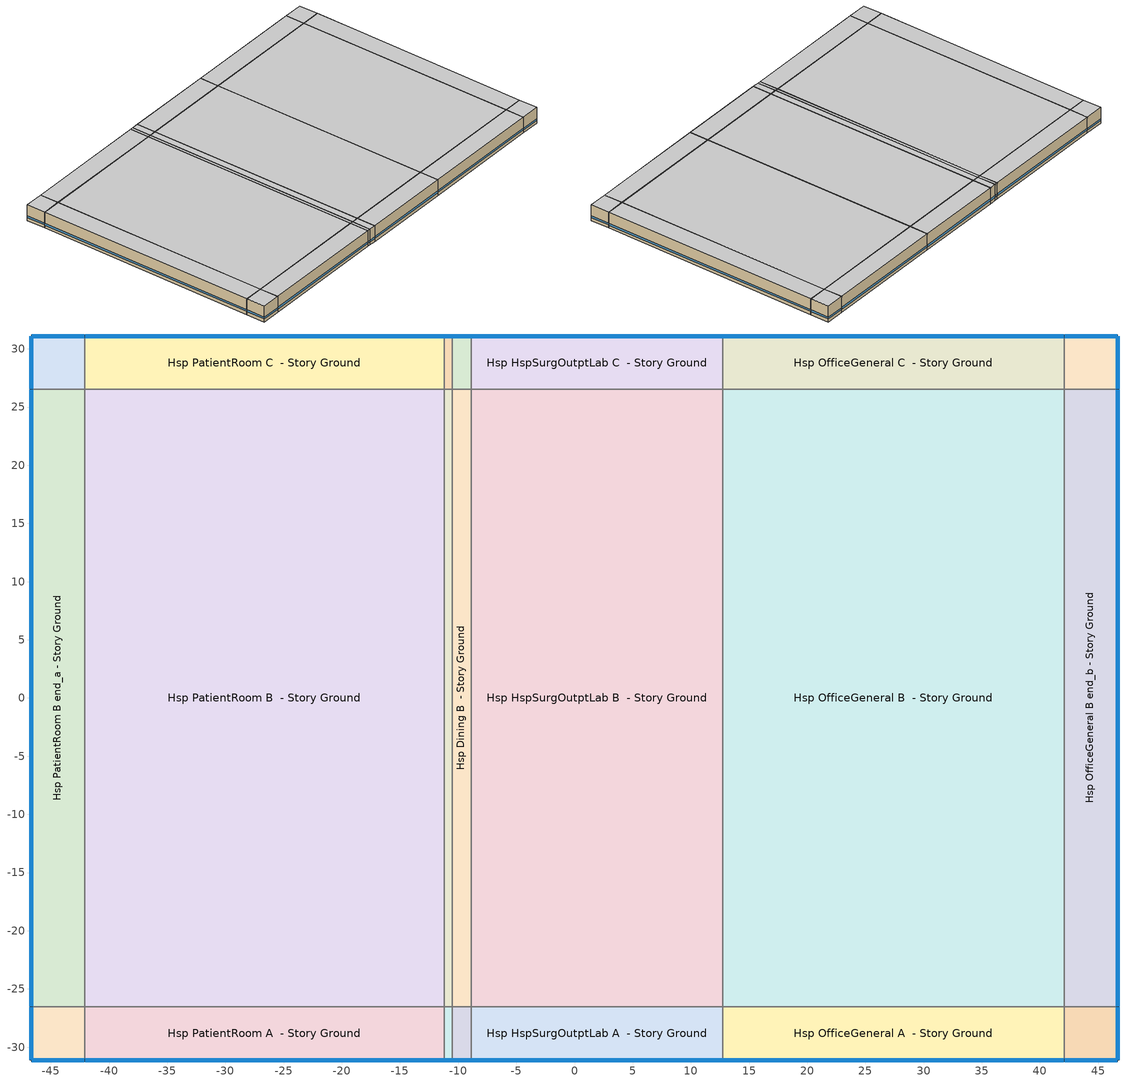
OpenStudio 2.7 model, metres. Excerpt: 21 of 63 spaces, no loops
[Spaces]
Hsp PatientRoom A end_a - Story Ground
 floor ground: -46.66,-31.11 -46.66,-26.54 -42.09,-26.54 -42.09,-31.11 z0
 wall outside: -46.66,-26.54 -46.66,-31.11 -42.09,-31.11 z0:3.96
 wall to Hsp PatientRoom B end_a - Story Ground: -42.09,-26.54 -46.66,-26.54 z0:3.96
 wall to Hsp PatientRoom A  - Story Ground: -42.09,-31.11 -42.09,-26.54 z0:3.96
 window: -46.64,-31.11 -42.11,-31.11 / -46.66,-26.56 -46.66,-31.08 z0.76:1.2
 ceiling adiabatic (DEER Uncarpeted 6in Slab Floor): -42.09,-31.11 -42.09,-26.54 -46.66,-26.54 -46.66,-31.11 z3.96
Hsp PatientRoom B end_a - Story Ground
 floor ground: -46.66,-26.54 -46.66,26.54 -42.09,26.54 -42.09,-26.54 z0
 wall outside: -46.66,26.54 -46.66,-26.54 z0:3.96
 wall to Hsp PatientRoom C end_a - Story Ground: -42.09,26.54 -46.66,26.54 z0:3.96
 wall to Hsp PatientRoom B  - Story Ground: -42.09,-26.54 -42.09,26.54 z0:3.96
 window: -46.66,26.51 -46.66,-26.51 z0.76:1.2
 ceiling adiabatic (DEER Uncarpeted 6in Slab Floor): -42.09,-26.54 -42.09,26.54 -46.66,26.54 -46.66,-26.54 z3.96
Hsp PatientRoom C end_a - Story Ground
 floor ground: -46.66,26.54 -46.66,31.11 -42.09,31.11 -42.09,26.54 z0
 wall outside: -42.09,31.11 -46.66,31.11 -46.66,26.54 z0:3.96
 wall to Hsp PatientRoom C  - Story Ground: -42.09,26.54 -42.09,31.11 z0:3.96
 window: -46.66,31.08 -46.66,26.56 / -42.11,31.11 -46.64,31.11 z0.76:1.2
 ceiling adiabatic (DEER Uncarpeted 6in Slab Floor): -42.09,26.54 -42.09,31.11 -46.66,31.11 -46.66,26.54 z3.96
Hsp PatientRoom A  - Story Ground
 floor ground: -42.09,-31.11 -42.09,-26.54 -11.2,-26.54 -11.2,-31.11 z0
 wall outside: -42.09,-31.11 -11.2,-31.11 z0:3.96
 wall to Hsp PatientRoom B  - Story Ground: -11.2,-26.54 -42.09,-26.54 z0:3.96
 wall to Hsp Kitchen A  - Story Ground: -11.2,-31.11 -11.2,-26.54 z0:3.96
 window: -42.06,-31.11 -11.22,-31.11 z0.76:1.2
 ceiling adiabatic (DEER Uncarpeted 6in Slab Floor): -11.2,-31.11 -11.2,-26.54 -42.09,-26.54 -42.09,-31.11 z3.96
Hsp PatientRoom B  - Story Ground
 floor ground: -42.09,-26.54 -42.09,26.54 -11.2,26.54 -11.2,-26.54 z0
 wall to Hsp PatientRoom C  - Story Ground: -11.2,26.54 -42.09,26.54 z0:3.96
 wall to Hsp Kitchen B  - Story Ground: -11.2,-26.54 -11.2,26.54 z0:3.96
 ceiling adiabatic (DEER Uncarpeted 6in Slab Floor): -11.2,-26.54 -11.2,26.54 -42.09,26.54 -42.09,-26.54 z3.96
Hsp PatientRoom C  - Story Ground
 floor ground: -42.09,26.54 -42.09,31.11 -11.2,31.11 -11.2,26.54 z0
 wall outside: -11.2,31.11 -42.09,31.11 z0:3.96
 wall to Hsp Kitchen C  - Story Ground: -11.2,26.54 -11.2,31.11 z0:3.96
 window: -11.22,31.11 -42.06,31.11 z0.76:1.2
 ceiling adiabatic (DEER Uncarpeted 6in Slab Floor): -11.2,26.54 -11.2,31.11 -42.09,31.11 -42.09,26.54 z3.96
Hsp Kitchen A  - Story Ground
 floor ground: -11.2,-31.11 -11.2,-26.54 -10.5,-26.54 -10.5,-31.11 z0
 wall outside: -11.2,-31.11 -10.5,-31.11 z0:3.96
 wall to Hsp Kitchen B  - Story Ground: -10.5,-26.54 -11.2,-26.54 z0:3.96
 wall to Hsp Dining A  - Story Ground: -10.5,-31.11 -10.5,-26.54 z0:3.96
 window: -11.17,-31.11 -10.52,-31.11 z0.76:1.23
 ceiling adiabatic (DEER Uncarpeted 6in Slab Floor): -10.5,-31.11 -10.5,-26.54 -11.2,-26.54 -11.2,-31.11 z3.96
Hsp Kitchen B  - Story Ground
 floor ground: -11.2,-26.54 -11.2,26.54 -10.5,26.54 -10.5,-26.54 z0
 wall to Hsp Kitchen C  - Story Ground: -10.5,26.54 -11.2,26.54 z0:3.96
 wall to Hsp Dining B  - Story Ground: -10.5,-26.54 -10.5,26.54 z0:3.96
 ceiling adiabatic (DEER Uncarpeted 6in Slab Floor): -10.5,-26.54 -10.5,26.54 -11.2,26.54 -11.2,-26.54 z3.96
Hsp Kitchen C  - Story Ground
 floor ground: -11.2,26.54 -11.2,31.11 -10.5,31.11 -10.5,26.54 z0
 wall outside: -10.5,31.11 -11.2,31.11 z0:3.96
 wall to Hsp Dining C  - Story Ground: -10.5,26.54 -10.5,31.11 z0:3.96
 window: -10.52,31.11 -11.17,31.11 z0.76:1.23
 ceiling adiabatic (DEER Uncarpeted 6in Slab Floor): -10.5,26.54 -10.5,31.11 -11.2,31.11 -11.2,26.54 z3.96
Hsp Dining A  - Story Ground
 floor ground: -10.5,-31.11 -10.5,-26.54 -8.89,-26.54 -8.89,-31.11 z0
 wall outside: -10.5,-31.11 -8.89,-31.11 z0:3.96
 wall to Hsp Dining B  - Story Ground: -8.89,-26.54 -10.5,-26.54 z0:3.96
 wall to Hsp HspSurgOutptLab A  - Story Ground: -8.89,-31.11 -8.89,-26.54 z0:3.96
 window: -10.47,-31.11 -8.92,-31.11 z0.76:1.21
 ceiling adiabatic (DEER Uncarpeted 6in Slab Floor): -8.89,-31.11 -8.89,-26.54 -10.5,-26.54 -10.5,-31.11 z3.96
Hsp Dining B  - Story Ground
 floor ground: -10.5,-26.54 -10.5,26.54 -8.89,26.54 -8.89,-26.54 z0
 wall to Hsp Dining C  - Story Ground: -8.89,26.54 -10.5,26.54 z0:3.96
 wall to Hsp HspSurgOutptLab B  - Story Ground: -8.89,-26.54 -8.89,26.54 z0:3.96
 ceiling adiabatic (DEER Uncarpeted 6in Slab Floor): -8.89,-26.54 -8.89,26.54 -10.5,26.54 -10.5,-26.54 z3.96
Hsp Dining C  - Story Ground
 floor ground: -10.5,26.54 -10.5,31.11 -8.89,31.11 -8.89,26.54 z0
 wall outside: -8.89,31.11 -10.5,31.11 z0:3.96
 wall to Hsp HspSurgOutptLab C  - Story Ground: -8.89,26.54 -8.89,31.11 z0:3.96
 window: -8.92,31.11 -10.47,31.11 z0.76:1.21
 ceiling adiabatic (DEER Uncarpeted 6in Slab Floor): -8.89,26.54 -8.89,31.11 -10.5,31.11 -10.5,26.54 z3.96
Hsp HspSurgOutptLab A  - Story Ground
 floor ground: -8.89,-31.11 -8.89,-26.54 12.73,-26.54 12.73,-31.11 z0
 wall outside: -8.89,-31.11 12.73,-31.11 z0:3.96
 wall to Hsp HspSurgOutptLab B  - Story Ground: 12.73,-26.54 -8.89,-26.54 z0:3.96
 wall to Hsp OfficeGeneral A  - Story Ground: 12.73,-31.11 12.73,-26.54 z0:3.96
 window: -8.87,-31.11 12.7,-31.11 z0.76:1.2
 ceiling adiabatic (DEER Uncarpeted 6in Slab Floor): 12.73,-31.11 12.73,-26.54 -8.89,-26.54 -8.89,-31.11 z3.96
Hsp HspSurgOutptLab B  - Story Ground
 floor ground: -8.89,-26.54 -8.89,26.54 12.73,26.54 12.73,-26.54 z0
 wall to Hsp HspSurgOutptLab C  - Story Ground: 12.73,26.54 -8.89,26.54 z0:3.96
 wall to Hsp OfficeGeneral B  - Story Ground: 12.73,-26.54 12.73,26.54 z0:3.96
 ceiling adiabatic (DEER Uncarpeted 6in Slab Floor): 12.73,-26.54 12.73,26.54 -8.89,26.54 -8.89,-26.54 z3.96
Hsp HspSurgOutptLab C  - Story Ground
 floor ground: -8.89,26.54 -8.89,31.11 12.73,31.11 12.73,26.54 z0
 wall outside: 12.73,31.11 -8.89,31.11 z0:3.96
 wall to Hsp OfficeGeneral C  - Story Ground: 12.73,26.54 12.73,31.11 z0:3.96
 window: 12.7,31.11 -8.87,31.11 z0.76:1.2
 ceiling adiabatic (DEER Uncarpeted 6in Slab Floor): 12.73,26.54 12.73,31.11 -8.89,31.11 -8.89,26.54 z3.96
Hsp OfficeGeneral A  - Story Ground
 floor ground: 12.73,-31.11 12.73,-26.54 42.09,-26.54 42.09,-31.11 z0
 wall outside: 12.73,-31.11 42.09,-31.11 z0:3.96
 wall to Hsp OfficeGeneral B  - Story Ground: 42.09,-26.54 12.73,-26.54 z0:3.96
 wall to Hsp OfficeGeneral A end_b - Story Ground: 42.09,-31.11 42.09,-26.54 z0:3.96
 window: 12.75,-31.11 42.06,-31.11 z0.76:1.2
 ceiling adiabatic (DEER Uncarpeted 6in Slab Floor): 42.09,-31.11 42.09,-26.54 12.73,-26.54 12.73,-31.11 z3.96
Hsp OfficeGeneral B  - Story Ground
 floor ground: 12.73,-26.54 12.73,26.54 42.09,26.54 42.09,-26.54 z0
 wall to Hsp OfficeGeneral C  - Story Ground: 42.09,26.54 12.73,26.54 z0:3.96
 wall to Hsp OfficeGeneral B end_b - Story Ground: 42.09,-26.54 42.09,26.54 z0:3.96
 ceiling adiabatic (DEER Uncarpeted 6in Slab Floor): 42.09,-26.54 42.09,26.54 12.73,26.54 12.73,-26.54 z3.96
Hsp OfficeGeneral C  - Story Ground
 floor ground: 12.73,26.54 12.73,31.11 42.09,31.11 42.09,26.54 z0
 wall outside: 42.09,31.11 12.73,31.11 z0:3.96
 wall to Hsp OfficeGeneral C end_b - Story Ground: 42.09,26.54 42.09,31.11 z0:3.96
 window: 42.06,31.11 12.75,31.11 z0.76:1.2
 ceiling adiabatic (DEER Uncarpeted 6in Slab Floor): 42.09,26.54 42.09,31.11 12.73,31.11 12.73,26.54 z3.96
Hsp OfficeGeneral A end_b - Story Ground
 floor ground: 42.09,-31.11 42.09,-26.54 46.66,-26.54 46.66,-31.11 z0
 wall outside: 42.09,-31.11 46.66,-31.11 46.66,-26.54 z0:3.96
 wall to Hsp OfficeGeneral B end_b - Story Ground: 46.66,-26.54 42.09,-26.54 z0:3.96
 window: 46.66,-31.08 46.66,-26.56 / 42.11,-31.11 46.64,-31.11 z0.76:1.2
 ceiling adiabatic (DEER Uncarpeted 6in Slab Floor): 46.66,-31.11 46.66,-26.54 42.09,-26.54 42.09,-31.11 z3.96
Hsp OfficeGeneral B end_b - Story Ground
 floor ground: 42.09,-26.54 42.09,26.54 46.66,26.54 46.66,-26.54 z0
 wall outside: 46.66,-26.54 46.66,26.54 z0:3.96
 wall to Hsp OfficeGeneral C end_b - Story Ground: 46.66,26.54 42.09,26.54 z0:3.96
 window: 46.66,-26.51 46.66,26.51 z0.76:1.2
 ceiling adiabatic (DEER Uncarpeted 6in Slab Floor): 46.66,-26.54 46.66,26.54 42.09,26.54 42.09,-26.54 z3.96
Hsp OfficeGeneral C end_b - Story Ground
 floor ground: 42.09,26.54 42.09,31.11 46.66,31.11 46.66,26.54 z0
 wall outside: 46.66,26.54 46.66,31.11 42.09,31.11 z0:3.96
 window: 46.64,31.11 42.11,31.11 / 46.66,26.56 46.66,31.08 z0.76:1.2
 ceiling adiabatic (DEER Uncarpeted 6in Slab Floor): 46.66,26.54 46.66,31.11 42.09,31.11 42.09,26.54 z3.96
[Building]
DEER Pre-1975|Hsp: Default Construction Set=Res DEER Pre-1975 - Hsp - CEC T24-CEC6; Standards Building Type=Hsp
[Site]
Site 1: Terrain=City
[ClimateZones]
Climate Zone Institution Name 1=CEC; Climate Zone Document Name 1=California Climate Zone Descriptions; Climate Zone Document Year 1=1995; Climate Zone Value 1=6
[SizingPeriod:DesignDay] Barometric Pressure {Pa}=100977; Sky Clearness=0; Rain Indicator=0; Snow Indicator=0; Day of Month=21; Daylight Saving Time Indicator=0; Humidity Indicating Type=Wetbulb; Dry-Bulb Temperature Range Modifier Type=DefaultMultipliers
Name | Maximum Dry-Bulb Temperature {C} | Daily Dry-Bulb Temperature Range {deltaC} | Humidity Indicating Conditions at Maximum Dry-Bulb | Wind Speed {m/s} | Wind Direction {deg} | Month | Day Type | Solar Model Indicator | ASHRAE Taub | ASHRAE Taud
Houston Bush Intercontinental Ann Htg 99.6% Condns DB | -1.6 | 0 | -1.6 | 2.8 | 0 | 1 | WinterDesignDay | ASHRAEClearSky
Houston Bush Intercontinental Ann Clg .4% Condns DB=>MWB | 36 | 10.1 | 24.8 | 3.5 | 170 | 7 | SummerDesignDay | ASHRAETau | 0.499 | 1.97
[Site:GroundTemperature:BuildingSurface]
19.527, 19.502, 19.536, 19.598, 20.002, 21.64, 22.225, 22.375, 21.449, 20.121, 19.802, 19.633
[DefaultConstructionSet]
Res DEER Pre-1975 - Hsp - CEC T24-CEC6: Default Exterior Surface Constructions=Default Surface Constructions 1; Default Interior Surface Constructions=Default Surface Constructions 2; Default Ground Contact Surface Constructions=Default Surface Constructions 3; Default Exterior SubSurface Constructions=Default Sub Surface Constructions 1; Default Interior SubSurface Constructions=Default Sub Surface Constructions 2; Interior Partition Construction=Typical Interior Partition
[DefaultSurfaceConstructions]
Name | Floor Construction | Wall Construction | Roof Ceiling Construction
Default Surface Constructions 1 | DEER Uncarpeted 6in Slab Floor | DEER Insulated Exterior Mass Wall R-3.51 | DEER Mass Roof R-15.77
Default Surface Constructions 2 | DEER Uncarpeted 6in Slab Floor | Typical Interior Wall | DEER Uncarpeted 6in Slab Floor
Default Surface Constructions 3 | DEER Carpeted 6in Slab Floor | Typical Uninsulated Basement Mass Wall
[Construction]
DEER Uncarpeted 6in Slab Floor: Typical Insulation R-1.73, 6 in. Normalweight Concrete Floor
DEER Insulated Exterior Mass Wall R-3.51: 8 in. Concrete Block Wall, Typical Insulation R-1.73
DEER Mass Roof R-15.77: Roof Membrane, Typical Insulation R-15.27, Metal Roof Surface
Typical Interior Wall: G01 13mm gypsum board, G01 13mm gypsum board
DEER Carpeted 6in Slab Floor: 6 in. Normalweight Concrete Floor, Typical Carpet Pad
Typical Uninsulated Basement Mass Wall: 8 in. Concrete Block Basement Wall
DEER Metal Framed Window U-1.23 SHGC 0.82: Simple Glazing U-1.23 SHGC 0.82
DEER Metal Framed Window U-1.23 SHGC 0.82 1: Simple Glazing U-1.23 SHGC 0.82 1
Typical Uninsulated Swinging Door: Typical Insulation
U 0.98 SHGC 0.68 Sgl Ref-B-H Clr 6mm: REF B CLEAR HI 6MM
Typical Insulated Metal Door: F08 Metal surface, Typical Insulation
DEER Skylight U-1.31 SHGC 0.61: Simple Glazing U-1.23 SHGC 0.61
Typical Interior Window: Clear 3mm
Typical Interior Door; Typical Interior Partition: G05 25mm wood
[Material:NoMass] Roughness=Smooth; Thermal Absorptance=0.9; Solar Absorptance=0.7
Name | Thermal Resistance {m2-K/W} | Visible Absorptance
Typical Insulation R-1.73 | 0.305336 | 0.7
Typical Insulation R-15.27 | 2.68843 | 0.7
Typical Insulation | 0.0282222 | 0.7
Typical Carpet Pad | 0.21648 | 0.8
[Material] Thermal Absorptance=0.9
Name | Roughness | Thickness {m} | Conductivity {W/m-K} | Density {kg/m3} | Specific Heat {J/kg-K} | Solar Absorptance | Visible Absorptance
6 in. Normalweight Concrete Floor | MediumRough | 0.1524 | 2.31 | 2322 | 832 | 0.7 | 0.7
8 in. Concrete Block Wall | MediumRough | 0.2032 | 0.72 | 800 | 832 | 0.7 | 0.7
Roof Membrane | VeryRough | 0.0095 | 0.16 | 1121.29 | 1460 | 0.7 | 0.7
Metal Roof Surface; F08 Metal surface | Smooth | 0.0008 | 45.28 | 7824 | 500 | 0.7 | 0.7
G01 13mm gypsum board | Smooth | 0.0127 | 0.160031 | 800.001 | 1090.73 | 0.7 | 0.5
8 in. Concrete Block Basement Wall | MediumRough | 0.2032 | 1.326 | 1842 | 912 | 0.7 | 0.7
G05 25mm wood | MediumSmooth | 0.0254 | 0.15 | 608 | 1630 | 0.5 | 0.5
[DefaultSubSurfaceConstructions]
Name | Fixed Window Construction | Operable Window Construction | Door Construction | Glass Door Construction | Overhead Door Construction | Skylight Construction | Tubular Daylight Dome Construction | Tubular Daylight Diffuser Construction
Default Sub Surface Constructions 1 | DEER Metal Framed Window U-1.23 SHGC 0.82 | DEER Metal Framed Window U-1.23 SHGC 0.82 1 | Typical Uninsulated Swinging Door | U 0.98 SHGC 0.68 Sgl Ref-B-H Clr 6mm | Typical Insulated Metal Door | DEER Skylight U-1.31 SHGC 0.61 | Typical Interior Window | Typical Interior Window
Default Sub Surface Constructions 2 | Typical Interior Window | Typical Interior Window | Typical Interior Door
[WindowMaterial:SimpleGlazingSystem] Visible Transmittance=0.25
Name | U-Factor {W/m2-K} | Solar Heat Gain Coefficient
Simple Glazing U-1.23 SHGC 0.82; Simple Glazing U-1.23 SHGC 0.82 1 | 6.98426 | 0.82
Simple Glazing U-1.23 SHGC 0.61 | 7 | 0.61
[WindowMaterial:Glazing] Optical Data Type=SpectralAverage; Infrared Transmittance at Normal Incidence=0; Front Side Infrared Hemispherical Emissivity=0.84; Conductivity {W/m-K}=0.9; Dirt Correction Factor for Solar and Visible Transmittance=1; Solar Diffusing=No
Name | Thickness {m} | Solar Transmittance at Normal Incidence | Front Side Solar Reflectance at Normal Incidence | Back Side Solar Reflectance at Normal Incidence | Visible Transmittance at Normal Incidence | Front Side Visible Reflectance at Normal Incidence | Back Side Visible Reflectance at Normal Incidence | Back Side Infrared Hemispherical Emissivity
REF B CLEAR HI 6MM | 0.006 | 0.24 | 0.16 | 0.32 | 0.3 | 0.16 | 0.29 | 0.6
Clear 3mm | 0.003 | 0.837 | 0.075 | 0.075 | 0.898 | 0.081 | 0.081 | 0.84
[SpaceType] Standards Building Type=Hsp
Name | Default Schedule Set | Design Specification Outdoor Air Object | Standards Space Type
Hsp HspSurgOutptLab - DEER Pre-1975 | Hsp HspSurgOutptLab Schedule Set | Hsp HspSurgOutptLab Ventilation | HspSurgOutptLab
Hsp Dining - DEER Pre-1975 | Hsp Dining Schedule Set | Hsp Dining Ventilation | Dining
Hsp Kitchen - DEER Pre-1975 | Hsp Kitchen Schedule Set | Hsp Kitchen Ventilation | Kitchen
Hsp OfficeGeneral - DEER Pre-1975 | Hsp OfficeGeneral Schedule Set | Hsp OfficeGeneral Ventilation | OfficeGeneral
Hsp PatientRoom - DEER Pre-1975 | Hsp PatientRoom Schedule Set | Hsp PatientRoom Ventilation | PatientRoom
[BuildingStory]
Story Ground: Nominal Z Coordinate {m}=0; Nominal Floor to Floor Height {m}=3.9624
[Space] Building Story=Story Ground
Name | Space Type | Thermal Zone
Hsp PatientRoom A end_a - Story Ground | Hsp PatientRoom - DEER Pre-1975 | Zone Hsp PatientRoom A end_a - Story Ground
Hsp PatientRoom B end_a - Story Ground | Hsp PatientRoom - DEER Pre-1975 | Zone Hsp PatientRoom B end_a - Story Ground
Hsp PatientRoom C end_a - Story Ground | Hsp PatientRoom - DEER Pre-1975 | Zone Hsp PatientRoom C end_a - Story Ground
Hsp PatientRoom A  - Story Ground | Hsp PatientRoom - DEER Pre-1975 | Zone Hsp PatientRoom A  - Story Ground
Hsp PatientRoom B  - Story Ground | Hsp PatientRoom - DEER Pre-1975 | Zone Hsp PatientRoom B  - Story Ground
Hsp PatientRoom C  - Story Ground | Hsp PatientRoom - DEER Pre-1975 | Zone Hsp PatientRoom C  - Story Ground
Hsp Kitchen A  - Story Ground | Hsp Kitchen - DEER Pre-1975 | Zone Hsp Kitchen A  - Story Ground
Hsp Kitchen B  - Story Ground | Hsp Kitchen - DEER Pre-1975 | Zone Hsp Kitchen B  - Story Ground
Hsp Kitchen C  - Story Ground | Hsp Kitchen - DEER Pre-1975 | Zone Hsp Kitchen C  - Story Ground
Hsp Dining A  - Story Ground | Hsp Dining - DEER Pre-1975 | Zone Hsp Dining A  - Story Ground
Hsp Dining B  - Story Ground | Hsp Dining - DEER Pre-1975 | Zone Hsp Dining B  - Story Ground
Hsp Dining C  - Story Ground | Hsp Dining - DEER Pre-1975 | Zone Hsp Dining C  - Story Ground
Hsp HspSurgOutptLab A  - Story Ground | Hsp HspSurgOutptLab - DEER Pre-1975 | Zone Hsp HspSurgOutptLab A  - Story Ground
Hsp HspSurgOutptLab B  - Story Ground | Hsp HspSurgOutptLab - DEER Pre-1975 | Zone Hsp HspSurgOutptLab B  - Story Ground
Hsp HspSurgOutptLab C  - Story Ground | Hsp HspSurgOutptLab - DEER Pre-1975 | Zone Hsp HspSurgOutptLab C  - Story Ground
Hsp OfficeGeneral A  - Story Ground | Hsp OfficeGeneral - DEER Pre-1975 | Zone Hsp OfficeGeneral A  - Story Ground
Hsp OfficeGeneral B  - Story Ground | Hsp OfficeGeneral - DEER Pre-1975 | Zone Hsp OfficeGeneral B  - Story Ground
Hsp OfficeGeneral C  - Story Ground | Hsp OfficeGeneral - DEER Pre-1975 | Zone Hsp OfficeGeneral C  - Story Ground
Hsp OfficeGeneral A end_b - Story Ground | Hsp OfficeGeneral - DEER Pre-1975 | Zone Hsp OfficeGeneral A end_b - Story Ground
Hsp OfficeGeneral B end_b - Story Ground | Hsp OfficeGeneral - DEER Pre-1975 | Zone Hsp OfficeGeneral B end_b - Story Ground
Hsp OfficeGeneral C end_b - Story Ground | Hsp OfficeGeneral - DEER Pre-1975 | Zone Hsp OfficeGeneral C end_b - Story Ground
[ThermalZone] Multiplier=1; Use Ideal Air Loads=No
Name | Thermostat
Zone Hsp PatientRoom A end_a - Story Ground | Hsp PatientRoom - DEER Pre-1975 Thermostat 3
Zone Hsp PatientRoom B end_a - Story Ground | Hsp PatientRoom - DEER Pre-1975 Thermostat 5
Zone Hsp PatientRoom C end_a - Story Ground | Hsp PatientRoom - DEER Pre-1975 Thermostat 6
Zone Hsp PatientRoom A  - Story Ground | Hsp PatientRoom - DEER Pre-1975 Thermostat 4
Zone Hsp PatientRoom B  - Story Ground | Hsp PatientRoom - DEER Pre-1975 Thermostat 7
Zone Hsp PatientRoom C  - Story Ground | Hsp PatientRoom - DEER Pre-1975 Thermostat 8
Zone Hsp Kitchen A  - Story Ground | Hsp Kitchen - DEER Pre-1975 Thermostat 5
Zone Hsp Kitchen B  - Story Ground | Hsp Kitchen - DEER Pre-1975 Thermostat 3
Zone Hsp Kitchen C  - Story Ground | Hsp Kitchen - DEER Pre-1975 Thermostat
Zone Hsp Dining A  - Story Ground | Hsp Dining - DEER Pre-1975 Thermostat 2
Zone Hsp Dining B  - Story Ground | Hsp Dining - DEER Pre-1975 Thermostat 3
Zone Hsp Dining C  - Story Ground | Hsp Dining - DEER Pre-1975 Thermostat 4
Zone Hsp HspSurgOutptLab A  - Story Ground | Hsp HspSurgOutptLab - DEER Pre-1975 Thermostat
Zone Hsp HspSurgOutptLab B  - Story Ground | Hsp HspSurgOutptLab - DEER Pre-1975 Thermostat 1
Zone Hsp HspSurgOutptLab C  - Story Ground | Hsp HspSurgOutptLab - DEER Pre-1975 Thermostat 2
Zone Hsp OfficeGeneral A  - Story Ground | Hsp OfficeGeneral - DEER Pre-1975 Thermostat 2
Zone Hsp OfficeGeneral B  - Story Ground | Hsp OfficeGeneral - DEER Pre-1975 Thermostat 1
Zone Hsp OfficeGeneral C  - Story Ground | Hsp OfficeGeneral - DEER Pre-1975 Thermostat 3
Zone Hsp OfficeGeneral A end_b - Story Ground | Hsp OfficeGeneral - DEER Pre-1975 Thermostat 5
Zone Hsp OfficeGeneral B end_b - Story Ground | Hsp OfficeGeneral - DEER Pre-1975 Thermostat 7
Zone Hsp OfficeGeneral C end_b - Story Ground | Hsp OfficeGeneral - DEER Pre-1975 Thermostat 8
[People:Definition] Number of People Calculation Method=People/Area; Fraction Radiant=0.3
Name | People per Space Floor Area {person/m2}
Hsp HspSurgOutptLab People Definition; Hsp PatientRoom People Definition | 0.0721182
Hsp Dining People Definition | 0.477918
Hsp Kitchen People Definition | 0.0355209
Hsp OfficeGeneral People Definition | 0.0473612
[People] Work Efficiency Schedule=Work Efficiency Schedule; Clothing Insulation Schedule=Clothing Schedule; Air Velocity Schedule=Air Velocity Schedule; Multiplier=1
Name | People Definition | Space or SpaceType
Hsp HspSurgOutptLab People | Hsp HspSurgOutptLab People Definition | Hsp HspSurgOutptLab - DEER Pre-1975
Hsp Dining People | Hsp Dining People Definition | Hsp Dining - DEER Pre-1975
Hsp Kitchen People | Hsp Kitchen People Definition | Hsp Kitchen - DEER Pre-1975
Hsp OfficeGeneral People | Hsp OfficeGeneral People Definition | Hsp OfficeGeneral - DEER Pre-1975
Hsp PatientRoom People | Hsp PatientRoom People Definition | Hsp PatientRoom - DEER Pre-1975
[Lights:Definition] Design Level Calculation Method=Watts/Area
Name | Watts per Space Floor Area {W/m2}
Hsp HspSurgOutptLab Lights Definition | 15.0695
Hsp Dining Lights Definition | 16.1459
Hsp Kitchen Lights Definition | 18.2986
Hsp OfficeGeneral Lights Definition | 13.9931
Hsp PatientRoom Lights Definition | 8.61113
[Lights] Fraction Replaceable=0
Name | Lights Definition | Space or SpaceType
Hsp HspSurgOutptLab Lights | Hsp HspSurgOutptLab Lights Definition | Hsp HspSurgOutptLab - DEER Pre-1975
Hsp Dining Lights | Hsp Dining Lights Definition | Hsp Dining - DEER Pre-1975
Hsp Kitchen Lights | Hsp Kitchen Lights Definition | Hsp Kitchen - DEER Pre-1975
Hsp OfficeGeneral Lights | Hsp OfficeGeneral Lights Definition | Hsp OfficeGeneral - DEER Pre-1975
Hsp PatientRoom Lights | Hsp PatientRoom Lights Definition | Hsp PatientRoom - DEER Pre-1975
[ElectricEquipment:Definition]
Name | Design Level Calculation Method | Watts per Space Floor Area {W/m2} | Fraction Radiant | Fraction Latent | Fraction Lost | Design Level {W}
Hsp HspSurgOutptLab Elec Equip Definition; Hsp PatientRoom Elec Equip Definition | Watts/Area | 16.1459 | 0.5
Hsp Dining Elec Equip Definition | Watts/Area | 6.18925 | 0.5
Hsp Kitchen Elec Equip Definition | Watts/Area | 44.7348 | 0.44 | 0.05 | 0.51
Hsp OfficeGeneral Elec Equip Definition | Watts/Area | 18.5677 | 0.5
Elevator Lift Motor | EquipmentLevel |  | 0.5 |  |  | 16055
Elevator Fan | EquipmentLevel |  | 0.5 |  |  | 74.7252
Elevator Lights | EquipmentLevel |  | 0.5 |  |  | 88.9586
[ElectricEquipment]
Name | Electric Equipment Definition | Space or SpaceType | Schedule | Multiplier
Hsp HspSurgOutptLab Elec Equip | Hsp HspSurgOutptLab Elec Equip Definition | Hsp HspSurgOutptLab - DEER Pre-1975
Hsp Dining Elec Equip | Hsp Dining Elec Equip Definition | Hsp Dining - DEER Pre-1975
Hsp Kitchen Elec Equip | Hsp Kitchen Elec Equip Definition | Hsp Kitchen - DEER Pre-1975
Hsp OfficeGeneral Elec Equip | Hsp OfficeGeneral Elec Equip Definition | Hsp OfficeGeneral - DEER Pre-1975
Hsp PatientRoom Elec Equip | Hsp PatientRoom Elec Equip Definition | Hsp PatientRoom - DEER Pre-1975
17 Elevator Lift Motors | Elevator Lift Motor | Hsp PatientRoom B  - Story Ground | D_Hsp_Patient_Occup_Yr 1 | 16.6657
17 Elevator Fans | Elevator Fan | Hsp PatientRoom B  - Story Ground | D_Hsp_Patient_Occup_Yr 1 | 16.6657
17 Elevator Lights | Elevator Lights | Hsp PatientRoom B  - Story Ground | D_Hsp_Patient_Occup_Yr 1 | 16.6657
[DesignSpecification:OutdoorAir] Outdoor Air Method=Sum
Name | Outdoor Air Flow per Floor Area {m3/s-m2}
Hsp HspSurgOutptLab Ventilation; Hsp PatientRoom Ventilation | 0.0008636
Hsp Dining Ventilation | 0.0045212
Hsp Kitchen Ventilation | 0.000254
Hsp OfficeGeneral Ventilation | 0.0004572
[DefaultScheduleSet] Infiltration Schedule=D_Hsp_All_C_Inf_Yr
Name | Number of People Schedule | People Activity Level Schedule | Lighting Schedule | Electric Equipment Schedule | Gas Equipment Schedule
Hsp HspSurgOutptLab Schedule Set | D_Hsp_SrgOutLab_Occup_Yr | DEER Activity 132W/person | D17_Hsp_OROPLab_LF_Yr | D_Hsp_SrgOutLab_Misc_Yr
Hsp Dining Schedule Set | D_Hsp_Ktchn_Occup_Yr | DEER Activity 161W/person | D17_Hsp_Din_LF_Yr | D_Hsp_Ktchn_Misc_Yr
Hsp Kitchen Schedule Set | D_Hsp_Ktchn_Occup_Yr | DEER Activity 220W/person | D17_Hsp_Ktchn_LF_Yr | D_Hsp_Ktchn_Misc_Yr | D_Hsp_Ktchn_Cook_Yr
Hsp OfficeGeneral Schedule Set | D_Hsp_OffGen_Occup_Yr | DEER Activity 132W/person | D17_Hsp_OffGen_LF_Yr | D_Hsp_OffGen_Misc_Yr
Hsp PatientRoom Schedule Set | D_Hsp_Patient_Occup_Yr | DEER Activity 132W/person | D17_Hsp_Patient_LF_Yr | D_Hsp_Patient_Misc_Yr
[GasEquipment:Definition]
Hsp Kitchen Gas Equip Definition: Design Level Calculation Method=Watts/Area; Watts per Space Floor Area {W/m2}=854.894; Fraction Latent=0.32; Fraction Radiant=0.05; Fraction Lost=0.63
[GasEquipment]
Hsp Kitchen Gas Equip: Gas Equipment Definition=Hsp Kitchen Gas Equip Definition; Space or SpaceType=Hsp Kitchen - DEER Pre-1975
[SpaceInfiltration:DesignFlowRate] Schedule=Always On Discrete; Design Flow Rate Calculation Method=Flow/ExteriorArea; Flow per Exterior Surface Area {m3/s-m2}=0.00019304; Constant Term Coefficient=0; Temperature Term Coefficient=0; Velocity Term Coefficient=0.224; Velocity Squared Term Coefficient=0
Name | Space or SpaceType
Hsp Dining A  - Story Ground Infiltration | Hsp Dining A  - Story Ground
Hsp Dining C  - Story Ground Infiltration | Hsp Dining C  - Story Ground
Hsp HspSurgOutptLab A  - Story Ground Infiltration | Hsp HspSurgOutptLab A  - Story Ground
Hsp HspSurgOutptLab C  - Story Ground Infiltration | Hsp HspSurgOutptLab C  - Story Ground
Hsp Kitchen A  - Story Ground Infiltration | Hsp Kitchen A  - Story Ground
Hsp Kitchen C  - Story Ground Infiltration | Hsp Kitchen C  - Story Ground
Hsp OfficeGeneral A  - Story Ground Infiltration | Hsp OfficeGeneral A  - Story Ground
Hsp OfficeGeneral A end_b - Story Ground Infiltration | Hsp OfficeGeneral A end_b - Story Ground
Hsp OfficeGeneral B end_b - Story Ground Infiltration | Hsp OfficeGeneral B end_b - Story Ground
Hsp OfficeGeneral C  - Story Ground Infiltration | Hsp OfficeGeneral C  - Story Ground
Hsp OfficeGeneral C end_b - Story Ground Infiltration | Hsp OfficeGeneral C end_b - Story Ground
Hsp PatientRoom A  - Story Ground Infiltration | Hsp PatientRoom A  - Story Ground
Hsp PatientRoom A end_a - Story Ground Infiltration | Hsp PatientRoom A end_a - Story Ground
Hsp PatientRoom B end_a - Story Ground Infiltration | Hsp PatientRoom B end_a - Story Ground
Hsp PatientRoom C  - Story Ground Infiltration | Hsp PatientRoom C  - Story Ground
Hsp PatientRoom C end_a - Story Ground Infiltration | Hsp PatientRoom C end_a - Story Ground
[Exterior:Lights:Definition]
Name | Design Level {W}
Parking Areas and Drives Def (W/ft^2) | 0.04
Building Facades Def (W/ft^2) | 0.25
Main Entries Def (W/ft) | 30
Other Doors Def (W/ft) | 25
Emergency Canopies Def (W/ft^2) | 4
[Exterior:Lights] Schedule=Always On Discrete; Control Option=AstronomicalClock
Name | Exterior Lights Definition | Multiplier
Parking Areas and Drives | Parking Areas and Drives Def (W/ft^2) | 499924
Building Facades | Building Facades Def (W/ft^2) | 13267.7
Main Entries | Main Entries Def (W/ft) | 113.524
Other Doors | Other Doors Def (W/ft) | 94.9943
Emergency Canopies | Emergency Canopies Def (W/ft^2) | 720
[EnergyManagementSystem:Sensor]
Mains_Water_Temp_Sen: Output Variable or Output Meter Index Key=Environment; Output Variable or Output Meter=Site Mains Water Temperature
[EnergyManagementSystem:Actuator]
Mains_Water_Temp_Act: Actuated Component=Mains Water Temperature; Actuated Component Type=Schedule:Constant; Actuated Component Control Type=Schedule Value
[EnergyManagementSystem:Program]
Mains_Water_Prg: SET Mains_Water_Temp_Act = Mains_Water_Temp_Sen
[EnergyManagementSystem:ProgramCallingManager]
Mains_Water_Prg_Mgr: BeginTimestepBeforePredictor; Mains_Water_Prg
[ThermostatSetpoint:DualSetpoint] Heating Setpoint Temperature Schedule=D_Hsp_All_HTemp_Yr; Cooling Setpoint Temperature Schedule=D_Hsp_All_CTemp_Yr
Hsp HspSurgOutptLab - DEER Pre-1975 Thermostat; Hsp HspSurgOutptLab - DEER Pre-1975 Thermostat 1; Hsp HspSurgOutptLab - DEER Pre-1975 Thermostat 2; Hsp Dining - DEER Pre-1975 Thermostat 2; Hsp Dining - DEER Pre-1975 Thermostat 3; Hsp Dining - DEER Pre-1975 Thermostat 4; Hsp Kitchen - DEER Pre-1975 Thermostat; Hsp Kitchen - DEER Pre-1975 Thermostat 3; Hsp Kitchen - DEER Pre-1975 Thermostat 5; Hsp OfficeGeneral - DEER Pre-1975 Thermostat 1; Hsp OfficeGeneral - DEER Pre-1975 Thermostat 2; Hsp OfficeGeneral - DEER Pre-1975 Thermostat 3; Hsp OfficeGeneral - DEER Pre-1975 Thermostat 5; Hsp OfficeGeneral - DEER Pre-1975 Thermostat 7; Hsp OfficeGeneral - DEER Pre-1975 Thermostat 8; Hsp PatientRoom - DEER Pre-1975 Thermostat 3; Hsp PatientRoom - DEER Pre-1975 Thermostat 4; Hsp PatientRoom - DEER Pre-1975 Thermostat 5; Hsp PatientRoom - DEER Pre-1975 Thermostat 6; Hsp PatientRoom - DEER Pre-1975 Thermostat 7; Hsp PatientRoom - DEER Pre-1975 Thermostat 8
[AvailabilityManager:NightCycle] Control Type=CycleOnAny; Thermostat Tolerance {deltaC}=1; Cycling Run Time {s}=1800
Availability Manager Night Cycle 1; Availability Manager Night Cycle 2; Availability Manager Night Cycle 3; Availability Manager Night Cycle 4; Availability Manager Night Cycle 5; Availability Manager Night Cycle 6; Availability Manager Night Cycle 7; Availability Manager Night Cycle 8; Availability Manager Night Cycle 9; Availability Manager Night Cycle 10; Availability Manager Night Cycle 11; Availability Manager Night Cycle 12; Availability Manager Night Cycle 13
[Schedule:Ruleset]
Name | Default Day Schedule | Summer Design Day Schedule | Winter Design Day Schedule
Clothing Schedule | Clothing Schedule Default Winter Clothes
Air Velocity Schedule | Air Velocity Schedule Default
Work Efficiency Schedule | Work Efficiency Schedule Default
D_Hsp_SrgOutLab_Occup_Yr | D_Hsp_SrgOutLab_Occup_Yr Default | D_Hsp_SrgOutLab_Occup_Yr Summer Design Day | D_Hsp_SrgOutLab_Occup_Yr Winter Design Day
DEER Activity 132W/person | DEER Activity 132W/person Default | DEER Activity 132W/person Summer Design Day | DEER Activity 132W/person Winter Design Day
D17_Hsp_OROPLab_LF_Yr | D17_Hsp_OROPLab_LF_Yr Default | D17_Hsp_OROPLab_LF_Yr Summer Design Day | D17_Hsp_OROPLab_LF_Yr Winter Design Day
D_Hsp_SrgOutLab_Misc_Yr | D_Hsp_SrgOutLab_Misc_Yr Default | D_Hsp_SrgOutLab_Misc_Yr Summer Design Day | D_Hsp_SrgOutLab_Misc_Yr Winter Design Day
D_Hsp_All_C_Inf_Yr | D_Hsp_All_C_Inf_Yr Default | D_Hsp_All_C_Inf_Yr Summer Design Day | D_Hsp_All_C_Inf_Yr Winter Design Day
D_Hsp_Ktchn_Occup_Yr | D_Hsp_Ktchn_Occup_Yr Default | D_Hsp_Ktchn_Occup_Yr Summer Design Day | D_Hsp_Ktchn_Occup_Yr Winter Design Day
DEER Activity 161W/person | DEER Activity 161W/person Default | DEER Activity 161W/person Summer Design Day | DEER Activity 161W/person Winter Design Day
D17_Hsp_Din_LF_Yr | D17_Hsp_Din_LF_Yr Default | D17_Hsp_Din_LF_Yr Summer Design Day | D17_Hsp_Din_LF_Yr Winter Design Day
D_Hsp_Ktchn_Misc_Yr | D_Hsp_Ktchn_Misc_Yr Default | D_Hsp_Ktchn_Misc_Yr Summer Design Day | D_Hsp_Ktchn_Misc_Yr Winter Design Day
DEER Activity 220W/person | DEER Activity 220W/person Default | DEER Activity 220W/person Summer Design Day | DEER Activity 220W/person Winter Design Day
D17_Hsp_Ktchn_LF_Yr | D17_Hsp_Ktchn_LF_Yr Default | D17_Hsp_Ktchn_LF_Yr Summer Design Day | D17_Hsp_Ktchn_LF_Yr Winter Design Day
D_Hsp_Ktchn_Cook_Yr | D_Hsp_Ktchn_Cook_Yr Default | D_Hsp_Ktchn_Cook_Yr Summer Design Day | D_Hsp_Ktchn_Cook_Yr Winter Design Day
D_Hsp_OffGen_Occup_Yr | D_Hsp_OffGen_Occup_Yr Default | D_Hsp_OffGen_Occup_Yr Summer Design Day | D_Hsp_OffGen_Occup_Yr Winter Design Day
D17_Hsp_OffGen_LF_Yr | D17_Hsp_OffGen_LF_Yr Default | D17_Hsp_OffGen_LF_Yr Summer Design Day | D17_Hsp_OffGen_LF_Yr Winter Design Day
D_Hsp_OffGen_Misc_Yr | D_Hsp_OffGen_Misc_Yr Default | D_Hsp_OffGen_Misc_Yr Summer Design Day | D_Hsp_OffGen_Misc_Yr Winter Design Day
D_Hsp_Patient_Occup_Yr | D_Hsp_Patient_Occup_Yr Default | D_Hsp_Patient_Occup_Yr Summer Design Day | D_Hsp_Patient_Occup_Yr Winter Design Day
D17_Hsp_Patient_LF_Yr | D17_Hsp_Patient_LF_Yr Default | D17_Hsp_Patient_LF_Yr Summer Design Day | D17_Hsp_Patient_LF_Yr Winter Design Day
D_Hsp_Patient_Misc_Yr | D_Hsp_Patient_Misc_Yr Default | D_Hsp_Patient_Misc_Yr Summer Design Day | D_Hsp_Patient_Misc_Yr Winter Design Day
D_Hsp_Patient_Occup_Yr 1 | D_Hsp_Patient_Occup_Yr Default 1 | D_Hsp_Patient_Occup_Yr Summer Design Day 1 | D_Hsp_Patient_Occup_Yr Winter Design Day 1
D_Hsp_All_HTemp_Yr | D_Hsp_All_HTemp_Yr Default | D_Hsp_All_HTemp_Yr Summer Design Day | D_Hsp_All_HTemp_Yr Winter Design Day
D_Hsp_All_CTemp_Yr | D_Hsp_All_CTemp_Yr Default | D_Hsp_All_CTemp_Yr Summer Design Day | D_Hsp_All_CTemp_Yr Winter Design Day
[Schedule:Day]
Clothing Schedule Default Winter Clothes: 24, 0, 1
Clothing Schedule Summer Clothes; D_Hsp_All_C_Inf_Yr Default; D_Hsp_All_C_Inf_Yr Winter Design Day; D_Hsp_All_C_Inf_Yr Summer Design Day: 24, 0, 0.5
Air Velocity Schedule Default: 24, 0, 0.2
Work Efficiency Schedule Default: 24, 0, 0
D_Hsp_SrgOutLab_Occup_Yr Default; D_Hsp_SrgOutLab_Occup_Yr Winter Design Day; D_Hsp_SrgOutLab_Occup_Yr Summer Design Day; D_Hsp_OffGen_Occup_Yr Default; D_Hsp_OffGen_Occup_Yr Winter Design Day; D_Hsp_OffGen_Occup_Yr Summer Design Day: 8, 0, 0, 11, 0, 0.5, 13, 0, 0.3, 17, 0, 0.5, 20, 0, 0.3, 24, 0, 0
DEER Activity 132W/person Default; DEER Activity 132W/person Winter Design Day; DEER Activity 132W/person Summer Design Day: 24, 0, 132
D17_Hsp_OROPLab_LF_Yr Default; D17_Hsp_OROPLab_LF_Yr Default|Wkdy Day; D17_Hsp_OROPLab_LF_Yr Summer Design Day; D17_Hsp_OROPLab_LF_Yr Winter Design Day: 8, 0, 0.3, 20, 0, 0.75, 24, 0, 0.3
D17_Hsp_OROPLab_LF_Yr Wknd Day; D17_Hsp_OffGen_LF_Yr Wknd Day: 8, 0, 0.3, 20, 0, 0.5, 24, 0, 0.3
D_Hsp_SrgOutLab_Misc_Yr Default; D_Hsp_SrgOutLab_Misc_Yr Default|Wkdy Day; D_Hsp_SrgOutLab_Misc_Yr Summer Design Day; D_Hsp_SrgOutLab_Misc_Yr Winter Design Day: 8, 0, 0.25, 20, 0, 0.8, 24, 0, 0.25
D_Hsp_SrgOutLab_Misc_Yr Wknd Day: 8, 0, 0.25, 20, 0, 0.7, 24, 0, 0.25
D_Hsp_Ktchn_Occup_Yr Default; D_Hsp_Ktchn_Occup_Yr Winter Design Day; D_Hsp_Ktchn_Occup_Yr Summer Design Day: 8, 0, 0.25, 11, 0, 0.5, 13, 0, 0.3, 17, 0, 0.5, 20, 0, 0.3, 24, 0, 0.25
DEER Activity 161W/person Default; DEER Activity 161W/person Winter Design Day; DEER Activity 161W/person Summer Design Day: 24, 0, 161
D17_Hsp_Din_LF_Yr Default; D17_Hsp_Din_LF_Yr Default|Wkdy Day; D17_Hsp_Din_LF_Yr Summer Design Day; D17_Hsp_Din_LF_Yr Winter Design Day; D17_Hsp_Ktchn_LF_Yr Default; D17_Hsp_Ktchn_LF_Yr Default|Wkdy Day; D17_Hsp_Ktchn_LF_Yr Summer Design Day; D17_Hsp_Ktchn_LF_Yr Winter Design Day: 24, 0, 0.7
D17_Hsp_Din_LF_Yr Wknd Day; D17_Hsp_Ktchn_LF_Yr Wknd Day: 24, 0, 0.6
D_Hsp_Ktchn_Misc_Yr Default; D_Hsp_Ktchn_Misc_Yr Default|Wkdy Day; D_Hsp_Ktchn_Misc_Yr Summer Design Day; D_Hsp_Ktchn_Misc_Yr Winter Design Day: 1, 0, 0.15, 6, 0, 0.12, 7, 0, 0.34, 8, 0, 1, 9, 0, 0.63, 10, 0, 0.67, 11, 0, 0.63, 13, 0, 0.71, 14, 0, 0.92, 15, 0, 0.59, 16, 0, 0.63, 17, 0, 0.75, 19, 0, 0.63, 20, 0, 0.67, 21, 0, 0.55, 22, 0, 0.51, 24, 0, 0.32
D_Hsp_Ktchn_Misc_Yr Wknd Day: 6, 0, 0.14, 12, 0, 0.6, 20, 0, 0.66, 22, 0, 0.51, 24, 0, 0.32
DEER Activity 220W/person Default; DEER Activity 220W/person Winter Design Day; DEER Activity 220W/person Summer Design Day: 24, 0, 220
D_Hsp_Ktchn_Cook_Yr Default; D_Hsp_Ktchn_Cook_Yr Winter Design Day; D_Hsp_Ktchn_Cook_Yr Summer Design Day: 4, 0, 0.11, 5, 0, 0.76, 6, 0, 0.72, 7, 0, 0.59, 8, 0, 0.86, 9, 0, 0.77, 10, 0, 0.88, 11, 0, 0.95, 12, 0, 0.86, 14, 0, 0.76, 15, 0, 0.75, 16, 0, 0.82, 17, 0, 1, 18, 0, 0.8, 19, 0, 0.59, 20, 0, 0.38, 21, 0, 0.16, 24, 0, 0.11
D17_Hsp_OffGen_LF_Yr Default; D17_Hsp_OffGen_LF_Yr Default|Wkdy Day; D17_Hsp_OffGen_LF_Yr Summer Design Day; D17_Hsp_OffGen_LF_Yr Winter Design Day: 8, 0, 0.3, 20, 0, 0.9, 24, 0, 0.3
D_Hsp_OffGen_Misc_Yr Default; D_Hsp_OffGen_Misc_Yr Winter Design Day; D_Hsp_OffGen_Misc_Yr Summer Design Day: 8, 0, 0.05, 20, 0, 1, 24, 0, 0.05
D_Hsp_Patient_Occup_Yr Default; D_Hsp_Patient_Occup_Yr Winter Design Day; D_Hsp_Patient_Occup_Yr Summer Design Day; D_Hsp_Patient_Occup_Yr Default 1; D_Hsp_Patient_Occup_Yr Summer Design Day 1; D_Hsp_Patient_Occup_Yr Winter Design Day 1: 10, 0, 0.8, 12, 0, 1, 19, 0, 0.8, 21, 0, 1, 24, 0, 0.8
D17_Hsp_Patient_LF_Yr Default; D17_Hsp_Patient_LF_Yr Winter Design Day; D17_Hsp_Patient_LF_Yr Summer Design Day: 5, 0, 0.3, 6, 0, 0.4731, 7, 0, 0.6808, 21, 0, 0.75, 22, 0, 0.4731, 24, 0, 0.3
D_Hsp_Patient_Misc_Yr Default; D_Hsp_Patient_Misc_Yr Winter Design Day; D_Hsp_Patient_Misc_Yr Summer Design Day: 5, 0, 0.1, 6, 0, 0.4, 7, 0, 0.6, 8, 0, 0.8, 10, 0, 0.9, 12, 0, 1, 13, 0, 0.9, 16, 0, 0.7, 18, 0, 1, 21, 0, 0.7, 22, 0, 0.6, 23, 0, 0.2, 24, 0, 0.1
D_Hsp_All_HTemp_Yr Default; D_Hsp_All_HTemp_Yr Winter Design Day; D_Hsp_All_HTemp_Yr Summer Design Day: 24, 0, 21.1
D_Hsp_All_CTemp_Yr Default; D_Hsp_All_CTemp_Yr Winter Design Day; D_Hsp_All_CTemp_Yr Summer Design Day: 24, 0, 24.4
[Schedule:Rule] Date Specification Type=DateRange; Start Day=1
Name | Schedule Ruleset | Rule Order | Day Schedule | Start Month | End Month | End Day | Apply Monday | Apply Tuesday | Apply Wednesday | Apply Thursday | Apply Friday | Apply Sunday | Apply Saturday
Schedule Rule 1 | Clothing Schedule | 0 | Clothing Schedule Summer Clothes | 5 | 9 | 30
Schedule Rule 2 | D17_Hsp_OROPLab_LF_Yr | 1 | D17_Hsp_OROPLab_LF_Yr Default|Wkdy Day | 1 | 12 | 31 | Yes | Yes | Yes | Yes | Yes
Schedule Rule 3 | D17_Hsp_OROPLab_LF_Yr | 0 | D17_Hsp_OROPLab_LF_Yr Wknd Day | 1 | 12 | 31 |  |  |  |  |  | Yes | Yes
Schedule Rule 4 | D_Hsp_SrgOutLab_Misc_Yr | 1 | D_Hsp_SrgOutLab_Misc_Yr Default|Wkdy Day | 1 | 12 | 31 | Yes | Yes | Yes | Yes | Yes
Schedule Rule 5 | D_Hsp_SrgOutLab_Misc_Yr | 0 | D_Hsp_SrgOutLab_Misc_Yr Wknd Day | 1 | 12 | 31 |  |  |  |  |  | Yes | Yes
Schedule Rule 6 | D17_Hsp_Din_LF_Yr | 1 | D17_Hsp_Din_LF_Yr Default|Wkdy Day | 1 | 12 | 31 | Yes | Yes | Yes | Yes | Yes
Schedule Rule 7 | D17_Hsp_Din_LF_Yr | 0 | D17_Hsp_Din_LF_Yr Wknd Day | 1 | 12 | 31 |  |  |  |  |  | Yes | Yes
Schedule Rule 8 | D_Hsp_Ktchn_Misc_Yr | 1 | D_Hsp_Ktchn_Misc_Yr Default|Wkdy Day | 1 | 12 | 31 | Yes | Yes | Yes | Yes | Yes
Schedule Rule 9 | D_Hsp_Ktchn_Misc_Yr | 0 | D_Hsp_Ktchn_Misc_Yr Wknd Day | 1 | 12 | 31 |  |  |  |  |  | Yes | Yes
Schedule Rule 10 | D17_Hsp_Ktchn_LF_Yr | 1 | D17_Hsp_Ktchn_LF_Yr Default|Wkdy Day | 1 | 12 | 31 | Yes | Yes | Yes | Yes | Yes
Schedule Rule 11 | D17_Hsp_Ktchn_LF_Yr | 0 | D17_Hsp_Ktchn_LF_Yr Wknd Day | 1 | 12 | 31 |  |  |  |  |  | Yes | Yes
Schedule Rule 12 | D17_Hsp_OffGen_LF_Yr | 1 | D17_Hsp_OffGen_LF_Yr Default|Wkdy Day | 1 | 12 | 31 | Yes | Yes | Yes | Yes | Yes
Schedule Rule 13 | D17_Hsp_OffGen_LF_Yr | 0 | D17_Hsp_OffGen_LF_Yr Wknd Day | 1 | 12 | 31 |  |  |  |  |  | Yes | Yes
[Schedule:Constant]
Name | Value
Always On Discrete | 1
Mains Water Temperature | 10
